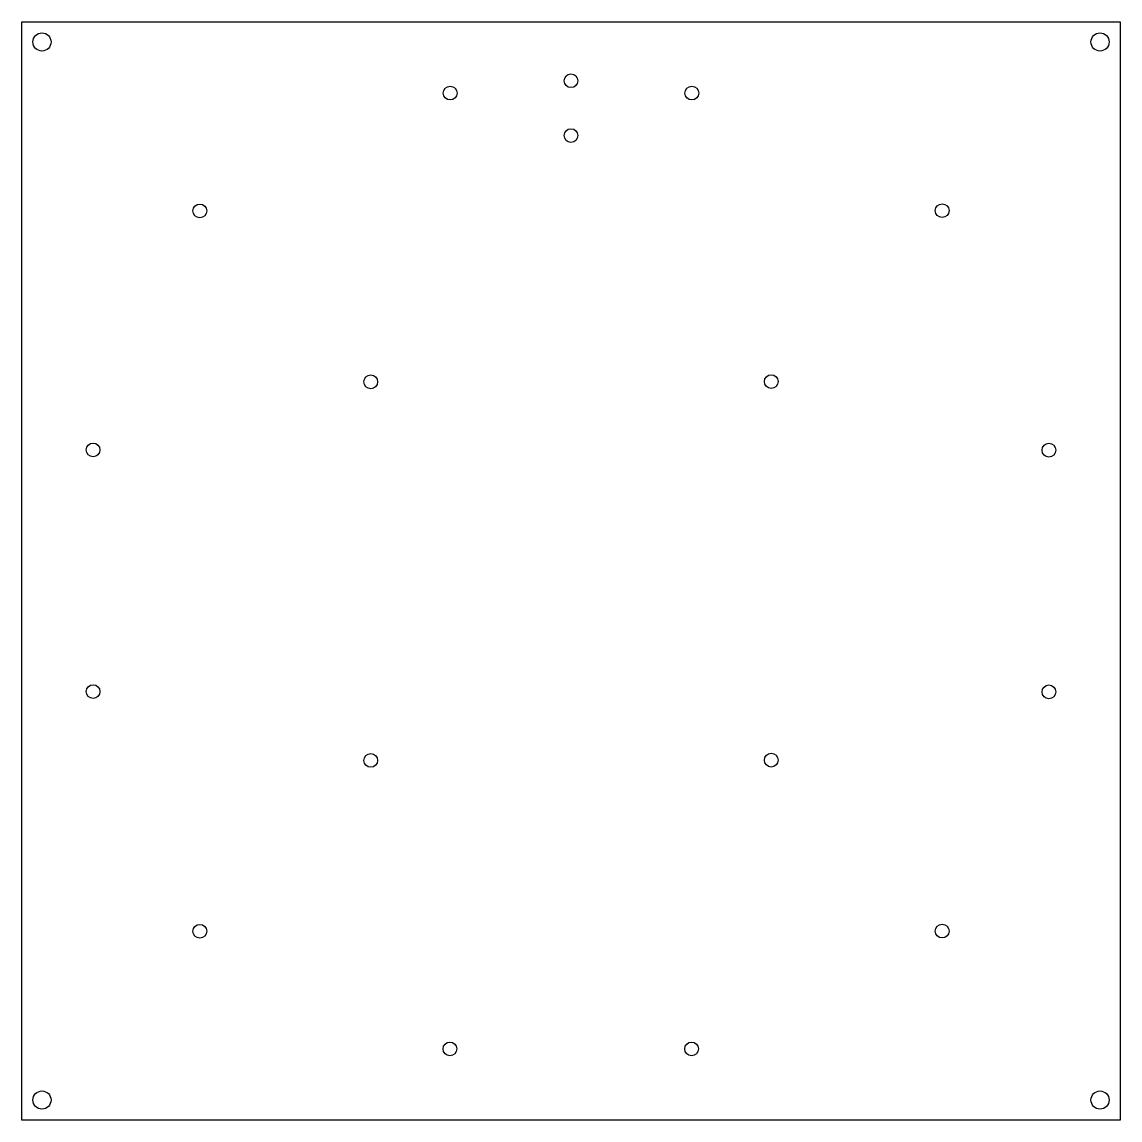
# Model space of a CAD drawing. Header units: millimetres. Extents: x 59 to 259, y 57 to 257.
import ezdxf

# ---------------------------------------------------------------- set-up
doc = ezdxf.new("R2010")
doc.units = ezdxf.units.MM
doc.layers.get('0').update_dxf_attribs({"linetype": 'CONTINUOUS'})

msp = doc.modelspace()

# ---------------------------------------------------------------- linework, layer by layer
msp.add_lwpolyline([(58.95, 256.81), (258.85, 256.81), (258.85, 56.91), (58.95, 56.91)], close=True)
for centre, radius in [((62.59, 253.17, 0), 1.65), ((255.21, 253.17, 0), 1.65), ((158.9, 246.12, 0), 1.25), ((136.9, 243.86, 0), 1.25), ((180.9, 243.86, 0), 1.25), ((158.9, 236.12, 0), 1.25), ((91.33, 222.41, 0), 1.25), ((226.47, 222.46, 0), 1.25), ((122.44, 191.3, 0), 1.25), ((195.36, 191.34, 0), 1.25), ((71.9, 178.91, 0), 1.25), ((245.9, 178.86, 0), 1.25), ((71.9, 134.91, 0), 1.25), ((245.9, 134.86, 0), 1.25), ((122.44, 122.38, 0), 1.25), ((195.36, 122.43, 0), 1.25), ((91.33, 91.27, 0), 1.25), ((226.47, 91.31, 0), 1.25), ((136.86, 69.86, 0), 1.25), ((180.86, 69.86, 0), 1.25), ((62.59, 60.55, 0), 1.65), ((255.21, 60.55, 0), 1.65)]:
    msp.add_circle(centre, radius)

doc.saveas('drawing.dxf')
